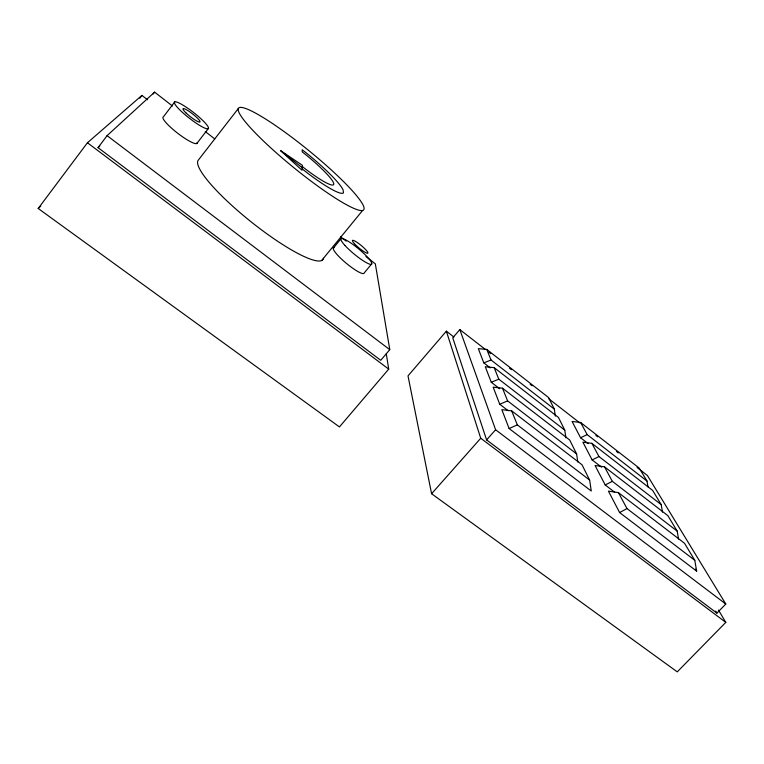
<?xml version="1.0" encoding="UTF-8"?>
<svg xmlns="http://www.w3.org/2000/svg" width="764" height="764" viewBox="0 0 764 764"><rect width="100%" height="100%" fill="white"/><g stroke="black" fill="none" stroke-linecap="round" stroke-linejoin="round"><path stroke-width="1.15" d="M302.305 166.533L305.619 169.15A40.731 5.73 39.1 0 0 333.772 184.114A40.731 5.73 39.1 0 0 306.536 155.312L302.229 151.902L302.219 149.754L307.462 153.889A53.671 7.554 39.1 0 1 343.055 189.835L343.504 192.681A53.671 7.554 39.1 0 1 308.007 173.476L302.324 169.016L302.41 165.339L280.474 150.546L302.009 170.219L302.315 167.774L280.474 150.546M386.288 353.818L388.714 369.117L339.445 426.923L38.2 208.486L87.44 142.763L141.923 95.395L147.586 99.778M365.937 256.532L375.325 263.838L389.774 349.654L380.749 360.293L98.05 147.662L107.084 135.648L154.595 92.129L172.444 106.005M139.793 98.231L141.923 95.395M153.172 94.01L154.595 92.129M174.784 101.889L163.391 116.854A21.449 3.839 37.7 0 0 178.489 133.862A21.449 3.839 37.7 0 0 197.122 142.515M196.797 143.517L208.219 128.724A21.516 3.543 38 0 0 185.9 106.979A21.516 3.543 38 0 0 180.199 110.293A21.516 3.543 38 0 0 208.219 128.724M238.378 108.45L198.01 160.516A79.733 15.309 38.6 0 0 254.918 224.836A79.733 15.309 38.6 0 0 323.564 258.27M321.625 260.534L362.594 210.463A80.602 11.355 39.1 0 0 282.069 130.138A80.602 11.355 39.1 0 0 258.671 136.336A80.602 11.355 39.1 0 0 362.594 210.463M333.285 248.214L340.859 238.951M371.801 263.771L364.208 272.929A19.874 3.61 39.6 0 1 345.805 262.892A19.874 3.61 39.6 0 1 334.107 247.679M453.873 337L446.357 331.175L408.005 375.888L431.584 493.735L677.257 671.871L725.79 622.374L718.485 610.073M485.169 349.282L459.842 329.59L452.746 337.831L486.601 439.902L716.918 613.129L725.8 604.028L647.414 475.504L637.1 467.482M431.584 493.735L480.728 438.249L446.357 331.175M486.601 439.902L495.597 429.76L459.842 329.59M38.2 208.486L40.779 206.041M98.05 147.662L99.788 146.039M619.614 512.558L626.996 508.585L694.791 560.318L696.653 571.138L619.614 512.558L608.421 491.118L618.41 492.627L684.506 543.261L694.791 560.318M677.21 531.152L667.851 515.633L604.525 466.833L595.061 465.505L605.212 484.968L612.317 481.32L677.21 531.152L678.556 539.117M661.204 504.603L652.657 490.431L591.871 443.34L582.884 442.165L592.138 459.909L598.976 456.547L661.204 504.603L662.464 512.166M647.012 481.072L639.162 468.046L580.65 422.502L572.074 421.461L580.573 437.743L587.172 434.62L647.012 481.072L647.967 486.859M509.111 428.537L517.343 424.889L589.627 480.05L591.279 491.013L509.111 428.537L501.833 409.657L511.651 410.841L581.996 464.732L589.627 480.05M576.6 453.883L569.686 439.988L502.473 388.198L493.162 387.167L499.751 404.252L507.621 400.899L576.6 453.883L577.794 461.943M564.768 430.122L558.474 417.469L494.136 367.627L485.293 366.739L491.281 382.267L498.816 379.183L564.768 430.122L565.895 437.772M554.32 409.122L548.542 397.519L486.763 349.434L478.321 348.651L483.803 362.871L491.042 360.016L554.32 409.122L555.342 416.141M87.44 142.763L388.714 369.117M480.728 438.249L725.79 622.374M107.084 135.648L389.774 349.654M495.597 429.76L725.8 604.028M499.751 404.252L508.251 410.755M605.212 484.968L614.667 492.197M491.281 382.267L499.704 388.761M592.138 459.909L601.564 467.167M483.803 362.871L490.335 367.923M580.573 437.743L588.127 443.588M205.315 131.58L214.713 138.886M340.572 236.802L346.207 241.185M488.922 352.204L490.794 353.665M509.55 368.258L511.431 369.709M530.187 384.302L532.059 385.763M548.944 398.894L579.895 422.969M595.834 435.375L597.715 436.836M616.472 451.428L618.343 452.89M695.46 569.132L696.653 571.138M715.715 611.076L716.918 613.129M580.65 422.502L587.172 434.62M591.871 443.34L598.976 456.547M604.525 466.833L612.317 481.32M618.41 492.627L626.996 508.585M486.763 349.434L491.042 360.016M494.136 367.627L498.816 379.183M502.473 388.198L507.621 400.899M511.651 410.841L517.343 424.889M185.853 112.776A10.753 1.767 38 0 0 199.901 122.049A10.753 1.767 38 0 0 188.823 111.21A10.753 1.767 38 0 0 185.853 112.776M344.984 245.492A19.912 3.428 39.6 0 0 371.132 264.373A19.912 3.428 39.6 0 0 352.844 244.394A19.912 3.428 39.6 0 0 344.984 245.492M354.477 243.745A9.961 1.662 39.6 0 0 367.57 253.266A9.961 1.662 39.6 0 0 358.459 243.344A9.961 1.662 39.6 0 0 354.477 243.745"/></g></svg>
